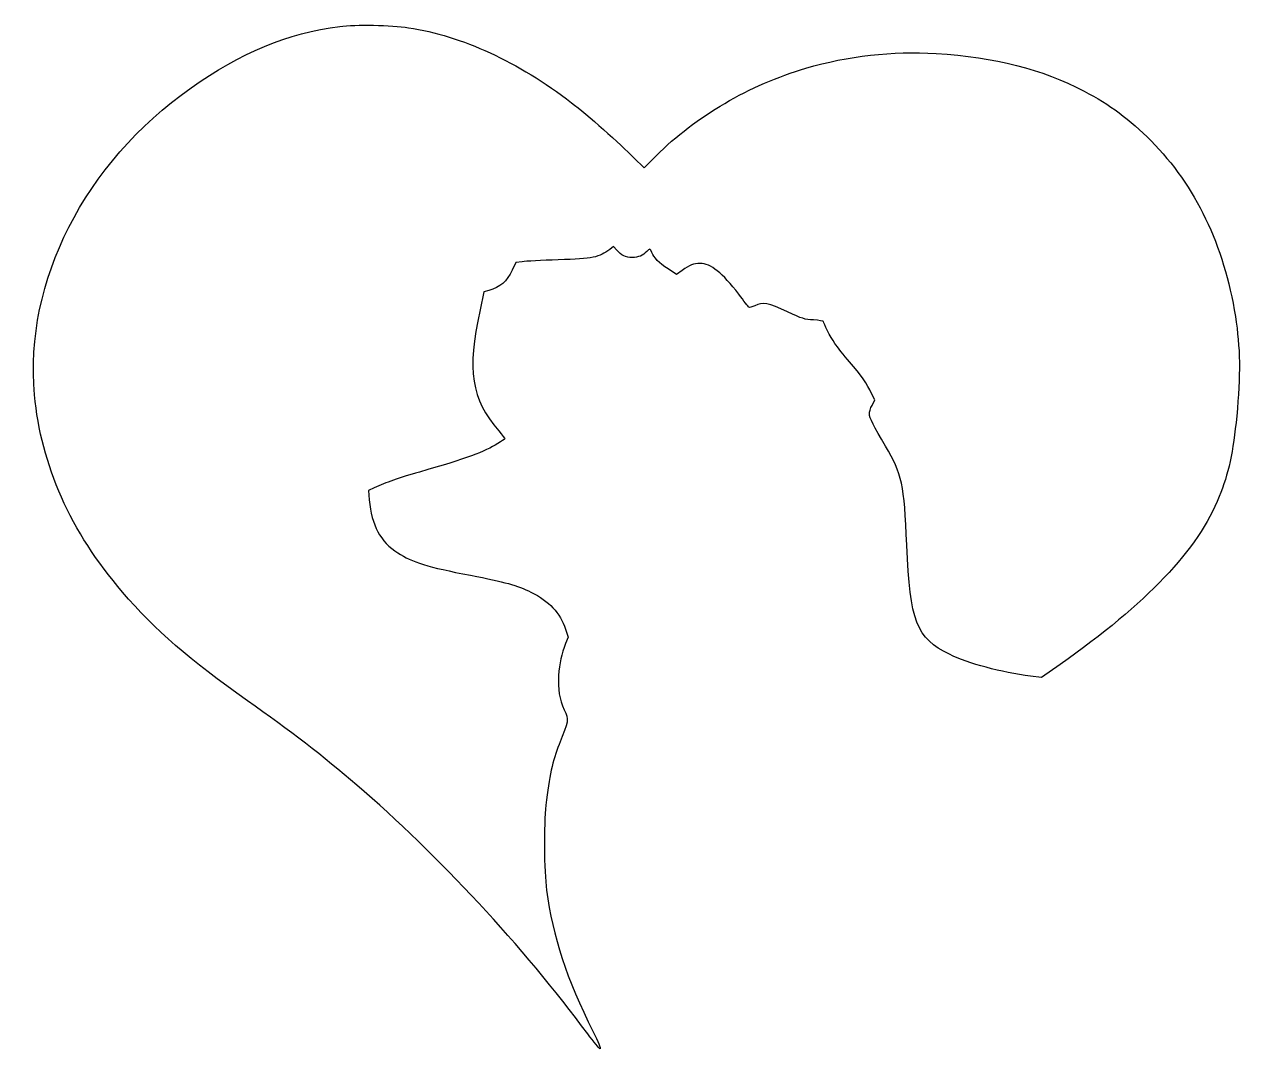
# Model space of a CAD drawing. Header units: centimetres. Extents: x -17.9 to 17.7, y -15 to 15.
import ezdxf

# ---------------------------------------------------------------- set-up
doc = ezdxf.new("R2010")
doc.units = ezdxf.units.CM
doc.header["$MEASUREMENT"] = 0
doc.layers.add('Layer 1', color=7, linetype='Continuous')

msp = doc.modelspace()

# ---------------------------------------------------------------- linework, layer by layer
at = {"layer": 'Layer 1'}
msp.add_open_spline([(-8.67833, 14.94367), (-10.19175, 14.74964), (-11.5958, 14.17109), (-13.02808, 13.14803), (-13.02808, 13.14803), (-16.16075, 10.91847), (-17.90347, 7.493), (-17.60361, 4.16278), (-17.60361, 4.16278), (-17.41664, 2.10609), (-16.55233, 0.16581), (-15.03186, -1.60161), (-15.03186, -1.60161), (-14.07936, -2.71286), (-13.07394, -3.58775), (-11.37708, -4.78014), (-11.37708, -4.78014), (-10.14236, -5.64797), (-9.15105, -6.4135), (-8.18444, -7.24606), (-8.18444, -7.24606), (-5.79966, -9.29923), (-3.302, -11.98739), (-1.42875, -14.52387), (-1.42875, -14.52387), (-1.25236, -14.76023), (-1.09008, -14.95426), (-1.06539, -14.95779), (-1.06539, -14.95779), (-1.0407, -14.95779), (-1.12889, -14.74612), (-1.27, -14.4639), (-1.27, -14.4639), (-2.04964, -12.90462), (-2.44828, -11.69107), (-2.63172, -10.31876), (-2.63172, -10.31876), (-2.7058, -9.74726), (-2.71639, -8.41729), (-2.64936, -7.83168), (-2.64936, -7.83168), (-2.55411, -6.99207), (-2.45533, -6.53346), (-2.26483, -6.06074), (-2.26483, -6.06074), (-1.98261, -5.3693), (-1.97908, -5.33755), (-2.11314, -5.04474), (-2.11314, -5.04474), (-2.25778, -4.73782), (-2.30364, -4.43796), (-2.27895, -4.03932), (-2.27895, -4.03932), (-2.25778, -3.69713), (-2.19428, -3.40785), (-2.07434, -3.11151), (-2.07434, -3.11151), (-2.07434, -3.11151), (-2.00026, -2.92454), (-2.00026, -2.92454), (-2.00026, -2.92454), (-2.00026, -2.92454), (-2.07787, -2.69171), (-2.07787, -2.69171), (-2.07787, -2.69171), (-2.23662, -2.2084), (-2.55765, -1.86268), (-3.08681, -1.60515), (-3.08681, -1.60515), (-3.50309, -1.40054), (-3.84175, -1.30882), (-4.85775, -1.11126), (-4.85775, -1.11126), (-6.10658, -0.87137), (-6.55814, -0.73026), (-6.97794, -0.45862), (-6.97794, -0.45862), (-7.49652, -0.12348), (-7.747, 0.33866), (-7.81755, 1.09713), (-7.81755, 1.09713), (-7.81755, 1.09713), (-7.84224, 1.36877), (-7.84224, 1.36877), (-7.84224, 1.36877), (-7.84224, 1.36877), (-7.66938, 1.44638), (-7.66938, 1.44638), (-7.66938, 1.44638), (-7.32366, 1.60513), (-6.95324, 1.73566), (-6.34999, 1.90852), (-6.34999, 1.90852), (-4.96357, 2.30716), (-4.44852, 2.49413), (-4.05693, 2.74108), (-4.05693, 2.74108), (-3.9511, 2.81164), (-3.85585, 2.87161), (-3.85232, 2.87514), (-3.85232, 2.87514), (-3.84526, 2.8822), (-3.92288, 2.98803), (-4.02871, 3.1115), (-4.02871, 3.1115), (-4.8401, 4.06753), (-4.96357, 4.86128), (-4.57552, 6.64986), (-4.57552, 6.64986), (-4.57552, 6.64986), (-4.46263, 7.1755), (-4.46263, 7.1755), (-4.46263, 7.1755), (-4.46263, 7.1755), (-4.31799, 7.21783), (-4.31799, 7.21783), (-4.31799, 7.21783), (-3.98285, 7.31308), (-3.79235, 7.48241), (-3.6336, 7.81755), (-3.6336, 7.81755), (-3.6336, 7.81755), (-3.53129, 8.03274), (-3.53129, 8.03274), (-3.53129, 8.03274), (-3.53129, 8.03274), (-3.34432, 8.06096), (-3.34432, 8.06096), (-3.34432, 8.06096), (-3.24201, 8.07507), (-2.76929, 8.09977), (-2.29304, 8.11388), (-2.29304, 8.11388), (-1.26293, 8.14916), (-1.10418, 8.18091), (-0.78315, 8.4208), (-0.78315, 8.4208), (-0.78315, 8.4208), (-0.67026, 8.50547), (-0.67026, 8.50547), (-0.67026, 8.50547), (-0.67026, 8.50547), (-0.57854, 8.39611), (-0.57854, 8.39611), (-0.57854, 8.39611), (-0.45154, 8.24794), (-0.31748, 8.18444), (-0.12346, 8.18444), (-0.12346, 8.18444), (0.05293, 8.18444), (0.19051, 8.24088), (0.29635, 8.3573), (0.29635, 8.3573), (0.38454, 8.45608), (0.40924, 8.45255), (0.45157, 8.33261), (0.45157, 8.33261), (0.50449, 8.18092), (0.65618, 8.02569), (0.92076, 7.8493), (0.92076, 7.8493), (0.92076, 7.8493), (1.16418, 7.68349), (1.16418, 7.68349), (1.16418, 7.68349), (1.16418, 7.68349), (1.33351, 7.80343), (1.33351, 7.80343), (1.33351, 7.80343), (1.55929, 7.96571), (1.66865, 8.00804), (1.85562, 8.00804), (1.85562, 8.00804), (2.17312, 8.00804), (2.51179, 7.7364), (2.98804, 7.11198), (2.98804, 7.11198), (3.13621, 6.91442), (3.26673, 6.74156), (3.28085, 6.72745), (3.28085, 6.72745), (3.29496, 6.70981), (3.3761, 6.73098), (3.46077, 6.77331), (3.46077, 6.77331), (3.68655, 6.88973), (3.85941, 6.85798), (4.41327, 6.59692), (4.41327, 6.59692), (4.85071, 6.38878), (4.90716, 6.37114), (5.1788, 6.35703), (5.1788, 6.35703), (5.33755, 6.34645), (5.46808, 6.32528), (5.46808, 6.30764), (5.46808, 6.30764), (5.46808, 6.25472), (5.66916, 5.86667), (5.79969, 5.66911), (5.79969, 5.66911), (5.87025, 5.5668), (6.06075, 5.32339), (6.23008, 5.12936), (6.23008, 5.12936), (6.56522, 4.74836), (6.74514, 4.4873), (6.87566, 4.20508), (6.87566, 4.20508), (6.87566, 4.20508), (6.96385, 4.01811), (6.96385, 4.01811), (6.96385, 4.01811), (6.96385, 4.01811), (6.88624, 3.85936), (6.88624, 3.85936), (6.88624, 3.85936), (6.84391, 3.77469), (6.80863, 3.6618), (6.80863, 3.60889), (6.80863, 3.60889), (6.80863, 3.49953), (6.93916, 3.23847), (7.27782, 2.66697), (7.27782, 2.66697), (7.76818, 1.83441), (7.82815, 1.5663), (7.90224, -0.22934), (7.90224, -0.22934), (7.99396, -2.45537), (8.19152, -2.95631), (9.14755, -3.42198), (9.14755, -3.42198), (9.71552, -3.69715), (10.66449, -3.95115), (11.52174, -4.06051), (11.52174, -4.06051), (11.52174, -4.06051), (11.8463, -4.09932), (11.8463, -4.09932), (11.8463, -4.09932), (11.8463, -4.09932), (12.38605, -3.71832), (12.38605, -3.71832), (12.38605, -3.71832), (14.92605, -1.93679), (16.42183, -0.35988), (17.04272, 1.18882), (17.04272, 1.18882), (17.3073, 1.84146), (17.44841, 2.50115), (17.55072, 3.54538), (17.55072, 3.54538), (17.66714, 4.7413), (17.65655, 5.55269), (17.51191, 6.4558), (17.51191, 6.4558), (17.17677, 8.5513), (16.34774, 10.28344), (15.04599, 11.59224), (15.04599, 11.59224), (14.41452, 12.22724), (13.84302, 12.6541), (13.08807, 13.04921), (13.08807, 13.04921), (11.84276, 13.70185), (10.50221, 14.04052), (8.75949, 14.14988), (8.75949, 14.14988), (7.47891, 14.22749), (6.19127, 14.08285), (4.95302, 13.71949), (4.95302, 13.71949), (3.3126, 13.23971), (1.7251, 12.31191), (0.57505, 11.16185), (0.57505, 11.16185), (0.57505, 11.16185), (0.21874, 10.80554), (0.21874, 10.80554), (0.21874, 10.80554), (0.21874, 10.80554), (-0.07759, 11.10187), (-0.07759, 11.10187), (-0.07759, 11.10187), (-0.45859, 11.48993), (-1.46048, 12.3754), (-1.89792, 12.71054), (-1.89792, 12.71054), (-3.47131, 13.91351), (-5.09761, 14.6614), (-6.66748, 14.90482), (-6.66748, 14.90482), (-7.17548, 14.98243), (-8.21265, 15.0036), (-8.67831, 14.94363), (-8.67831, 14.94363), (-8.67831, 14.94363), (-8.67833, 14.94367), (-8.67833, 14.94367)], degree=3, knots=[0, 0, 0, 0, 0.01315789, 0.01315789, 0.01315789, 0.01315789, 0.02631579, 0.02631579, 0.02631579, 0.02631579, 0.03947368, 0.03947368, 0.03947368, 0.03947368, 0.05263158, 0.05263158, 0.05263158, 0.05263158, 0.06578947, 0.06578947, 0.06578947, 0.06578947, 0.07894737, 0.07894737, 0.07894737, 0.07894737, 0.09210526, 0.09210526, 0.09210526, 0.09210526, 0.10526316, 0.10526316, 0.10526316, 0.10526316, 0.11842105, 0.11842105, 0.11842105, 0.11842105, 0.13157895, 0.13157895, 0.13157895, 0.13157895, 0.14473684, 0.14473684, 0.14473684, 0.14473684, 0.15789474, 0.15789474, 0.15789474, 0.15789474, 0.17105263, 0.17105263, 0.17105263, 0.17105263, 0.18421053, 0.18421053, 0.18421053, 0.18421053, 0.19736842, 0.19736842, 0.19736842, 0.19736842, 0.21052632, 0.21052632, 0.21052632, 0.21052632, 0.22368421, 0.22368421, 0.22368421, 0.22368421, 0.23684211, 0.23684211, 0.23684211, 0.23684211, 0.25, 0.25, 0.25, 0.25, 0.26315789, 0.26315789, 0.26315789, 0.26315789, 0.27631579, 0.27631579, 0.27631579, 0.27631579, 0.28947368, 0.28947368, 0.28947368, 0.28947368, 0.30263158, 0.30263158, 0.30263158, 0.30263158, 0.31578947, 0.31578947, 0.31578947, 0.31578947, 0.32894737, 0.32894737, 0.32894737, 0.32894737, 0.34210526, 0.34210526, 0.34210526, 0.34210526, 0.35526316, 0.35526316, 0.35526316, 0.35526316, 0.36842105, 0.36842105, 0.36842105, 0.36842105, 0.38157895, 0.38157895, 0.38157895, 0.38157895, 0.39473684, 0.39473684, 0.39473684, 0.39473684, 0.40789474, 0.40789474, 0.40789474, 0.40789474, 0.42105263, 0.42105263, 0.42105263, 0.42105263, 0.43421053, 0.43421053, 0.43421053, 0.43421053, 0.44736842, 0.44736842, 0.44736842, 0.44736842, 0.46052632, 0.46052632, 0.46052632, 0.46052632, 0.47368421, 0.47368421, 0.47368421, 0.47368421, 0.48684211, 0.48684211, 0.48684211, 0.48684211, 0.5, 0.5, 0.5, 0.5, 0.51315789, 0.51315789, 0.51315789, 0.51315789, 0.52631579, 0.52631579, 0.52631579, 0.52631579, 0.53947368, 0.53947368, 0.53947368, 0.53947368, 0.55263158, 0.55263158, 0.55263158, 0.55263158, 0.56578947, 0.56578947, 0.56578947, 0.56578947, 0.57894737, 0.57894737, 0.57894737, 0.57894737, 0.59210526, 0.59210526, 0.59210526, 0.59210526, 0.60526316, 0.60526316, 0.60526316, 0.60526316, 0.61842105, 0.61842105, 0.61842105, 0.61842105, 0.63157895, 0.63157895, 0.63157895, 0.63157895, 0.64473684, 0.64473684, 0.64473684, 0.64473684, 0.65789474, 0.65789474, 0.65789474, 0.65789474, 0.67105263, 0.67105263, 0.67105263, 0.67105263, 0.68421053, 0.68421053, 0.68421053, 0.68421053, 0.69736842, 0.69736842, 0.69736842, 0.69736842, 0.71052632, 0.71052632, 0.71052632, 0.71052632, 0.72368421, 0.72368421, 0.72368421, 0.72368421, 0.73684211, 0.73684211, 0.73684211, 0.73684211, 0.75, 0.75, 0.75, 0.75, 0.76315789, 0.76315789, 0.76315789, 0.76315789, 0.77631579, 0.77631579, 0.77631579, 0.77631579, 0.78947368, 0.78947368, 0.78947368, 0.78947368, 0.80263158, 0.80263158, 0.80263158, 0.80263158, 0.81578947, 0.81578947, 0.81578947, 0.81578947, 0.82894737, 0.82894737, 0.82894737, 0.82894737, 0.84210526, 0.84210526, 0.84210526, 0.84210526, 0.85526316, 0.85526316, 0.85526316, 0.85526316, 0.86842105, 0.86842105, 0.86842105, 0.86842105, 0.88157895, 0.88157895, 0.88157895, 0.88157895, 0.89473684, 0.89473684, 0.89473684, 0.89473684, 0.90789474, 0.90789474, 0.90789474, 0.90789474, 0.92105263, 0.92105263, 0.92105263, 0.92105263, 0.93421053, 0.93421053, 0.93421053, 0.93421053, 0.94736842, 0.94736842, 0.94736842, 0.94736842, 0.96052632, 0.96052632, 0.96052632, 0.96052632, 0.97368421, 0.97368421, 0.97368421, 0.97368421, 1, 1, 1, 1], dxfattribs=at)

doc.saveas('drawing.dxf')
